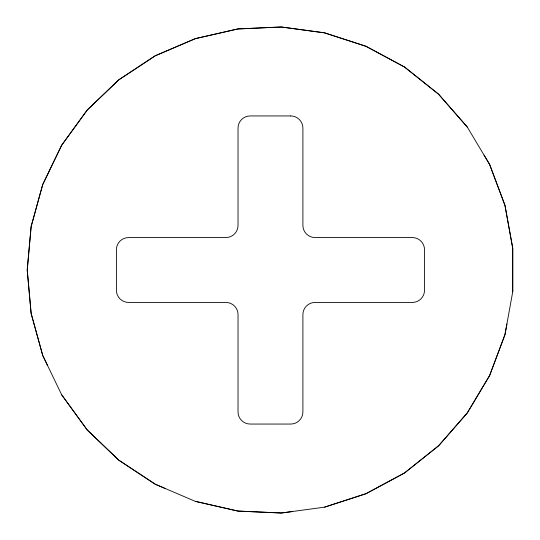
<?xml version="1.0" encoding="UTF-8"?>
<svg xmlns="http://www.w3.org/2000/svg" width="540" height="540" viewBox="0 0 540 540"><rect width="100%" height="100%" fill="white"/><g stroke="black" fill="none" stroke-linecap="round" stroke-linejoin="round"><path stroke-width="0.81" d="M512.73 291.803L512.73 248.198L504.947 205.288L489.625 164.457L467.255 127.022L438.568 94.183L404.474 66.994L366.066 46.332L324.594 32.852L281.381 27L270.466 27.445L237.816 28.957L195.298 38.657L155.203 55.802L118.807 79.826L87.284 109.958L61.655 145.24L42.734 184.532L39.785 195.048L31.131 226.564L27.223 270L31.131 313.436L42.734 355.469L61.655 394.76L68.04 403.623L87.284 430.043L118.807 460.175L155.203 484.198L195.298 501.343L237.816 511.043L248.724 511.576L281.381 513L324.594 507.148L366.066 493.668L404.474 473.006L438.568 445.817L445.784 437.623L467.255 412.979L489.625 375.543L504.947 334.712L512.73 291.803L512.73 248.198L504.947 205.288L489.625 164.457L484.063 155.061M506.939 323.973L504.947 334.712L489.625 375.543L467.255 412.979L438.568 445.817L404.474 473.006L366.066 493.668L324.594 507.148M292.207 511.576L281.381 513L237.816 511.043L195.298 501.343M165.227 488.531L155.203 484.198L118.807 460.175L87.284 430.043L61.655 394.76M467.255 127.022L438.568 94.183L404.474 66.994L366.066 46.332L324.594 32.852L281.381 27L237.816 28.957L195.298 38.657L155.203 55.802L118.807 79.826L87.284 109.958L61.655 145.24L42.734 184.532L31.131 226.564L27.223 270L31.131 313.436L42.734 355.469L47.432 365.33M290.736 115.945L250.196 115.945A12.164 12.164 0 0 0 238.032 128.108L238.032 225.403A12.164 12.164 0 0 1 225.875 237.566L128.574 237.566A12.164 12.164 0 0 0 116.411 249.73L116.411 290.27A12.164 12.164 0 0 0 128.574 302.434L225.875 302.434A12.164 12.164 0 0 1 238.032 314.597L238.032 411.892A12.164 12.164 0 0 0 250.196 424.055L290.736 424.055A12.164 12.164 0 0 0 302.9 411.892L302.9 314.597A12.164 12.164 0 0 1 315.063 302.434L412.358 302.434A12.164 12.164 0 0 0 424.521 290.27L424.521 249.73A12.164 12.164 0 0 0 412.358 237.566L315.063 237.566A12.164 12.164 0 0 1 302.9 225.403L302.9 128.108A12.164 12.164 0 0 0 290.736 115.945"/></g></svg>
